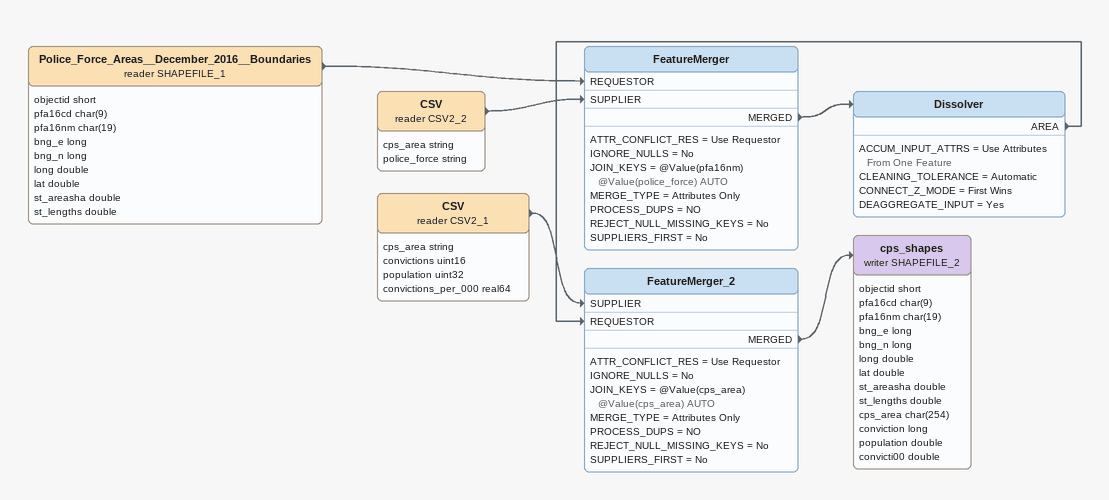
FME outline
Police_Force_Areas__December_2016__Boundaries (reader SHAPEFILE_1)
    attributes: objectid short, pfa16cd char(9), pfa16nm char(19), bng_e long, bng_n long, long double, lat double, st_areasha double, st_lengths double
    -> FeatureMerger [REQUESTOR]
CSV (reader CSV2_2)
    attributes: cps_area string, police_force string
    -> FeatureMerger [SUPPLIER]
FeatureMerger
    ATTR_CONFLICT_RES = Use Requestor
    IGNORE_NULLS = No
    JOIN_KEYS = @Value(pfa16nm) @Value(police_force) AUTO
    MERGE_TYPE = Attributes Only
    PROCESS_DUPS = NO
    REJECT_NULL_MISSING_KEYS = No
    SUPPLIERS_FIRST = No
    MERGED -> Dissolver
Dissolver
    ACCUM_INPUT_ATTRS = Use Attributes From One Feature
    CLEANING_TOLERANCE = Automatic
    CONNECT_Z_MODE = First Wins
    DEAGGREGATE_INPUT = Yes
    AREA -> FeatureMerger_2 [REQUESTOR]
CSV (reader CSV2_1)
    attributes: cps_area string, convictions uint16, population uint32, convictions_per_000 real64
    -> FeatureMerger_2 [SUPPLIER]
FeatureMerger_2
    ATTR_CONFLICT_RES = Use Requestor
    IGNORE_NULLS = No
    JOIN_KEYS = @Value(cps_area) @Value(cps_area) AUTO
    MERGE_TYPE = Attributes Only
    PROCESS_DUPS = NO
    REJECT_NULL_MISSING_KEYS = No
    SUPPLIERS_FIRST = No
    MERGED -> cps_shapes (writer SHAPEFILE_2)
cps_shapes (writer SHAPEFILE_2)
    attributes: objectid short, pfa16cd char(9), pfa16nm char(19), bng_e long, bng_n long, long double, lat double, st_areasha double, st_lengths double, cps_area char(254), conviction long, population double, convicti00 double
